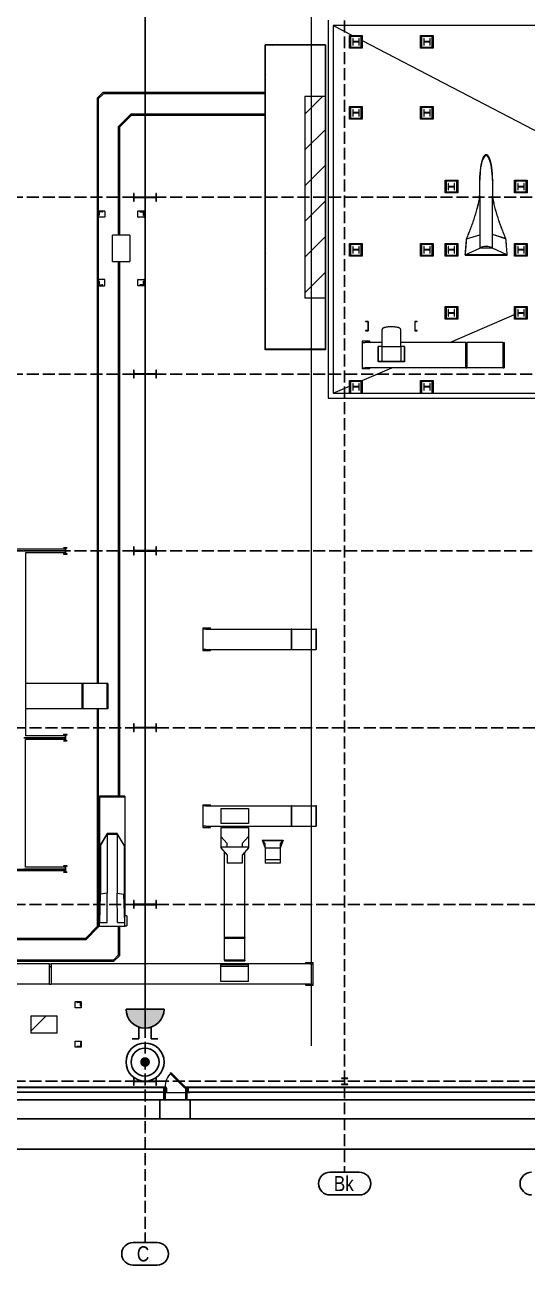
# Model space of a CAD drawing. Header units: millimetres. Extents: x 91119 to 792617, y 23924 to 150567.
# Drawn here: x 692044 to 711927, y 27755 to 76863 of the extents above; entities that cross this region are included whole.
import ezdxf

# ---------------------------------------------------------------- set-up
doc = ezdxf.new("R2010")
doc.units = ezdxf.units.MM
doc.header["$LTSCALE"] = 100
for name, pattern in [('121217 IES and EMR$0$XKITLINE00', [0]), ('121217 IES and EMR$0$XKITLINE03', [6.299213, 4.724409, -1.574803]), ('DASHED', [19.05, 12.7, -6.35])]:
    doc.linetypes.add(name, pattern=pattern)
doc.layers.add('121217 IES and EMR$0$G3 Fab Prts-22 Door-Plan', color=7, linetype='Continuous', lineweight=5)
for name, color, linetype in [('121217 IES and EMR$0$grid', 8, 'Continuous'), ('121217 IES and EMR$0$layout', 8, 'Continuous'), ('121217 IES and EMR$0$Xref', 8, 'Continuous'), ('FA', 1, 'Continuous'), ('Fire Alarm', 1, 'Continuous')]:
    doc.layers.add(name, color=color, linetype=linetype)
doc.styles.add('121217 IES and EMR$0$CENTURY_GOTHIC', font='GOTHIC.TTF')

# ---------------------------------------------------------------- blocks, each defined once
blk = doc.blocks.new('121217 IES and EMR$0$Group-165-1')
at = {"layer": '121217 IES and EMR$0$G3 Fab Prts-22 Door-Plan', "color": 7, "linetype": 'Continuous', "lineweight": 5, "transparency": 33554687, "flags": 128}
blk.add_lwpolyline([(-408, 250), (169, 827), (200, 796), (-377, 219)], close=True, dxfattribs=at)
blk = doc.blocks.new('121217 IES and EMR$0$Group-166-1')
at = {"layer": '121217 IES and EMR$0$G3 Fab Prts-22 Door-Plan', "color": 7, "linetype": 'Continuous', "lineweight": 5, "transparency": 33554687}
for p, q in [((-408, 250), (169, 827)), ((-377, 219), (200, 796)), ((169, 827), (200, 796)), ((-408, 250), (-377, 219))]:
    blk.add_line(p, q, dxfattribs=at)
at = {"layer": '121217 IES and EMR$0$G3 Fab Prts-22 Door-Plan', "color": 7, "transparency": 33554687}
blk.add_blockref('121217 IES and EMR$0$Group-165-1', (0, 0), dxfattribs=at)
blk = doc.blocks.new('121217 IES and EMR$0$Group-161-1')
at = {"layer": '121217 IES and EMR$0$G3 Fab Prts-22 Door-Plan', "color": 7, "linetype": 'Continuous', "lineweight": 5, "transparency": 33554687}
for p, q in [((-450, 250.5), (-450, -250.5)), ((450, 250.5), (450, -250.5))]:
    blk.add_line(p, q, dxfattribs=at)
blk = doc.blocks.new('121217 IES and EMR$0$Group-162-1')
at = {"layer": '121217 IES and EMR$0$G3 Fab Prts-22 Door-Plan', "color": 7, "linetype": 'Continuous', "lineweight": 5, "transparency": 33554687, "flags": 128}
for points in [[(-450, 250.5), (-408, 250.5), (-408, -250.5), (-450, -250.5)], [(408, 250.5), (450, 250.5), (450, -250.5), (408, -250.5)]]:
    blk.add_lwpolyline(points, close=True, dxfattribs=at)

msp = doc.modelspace()

# ---------------------------------------------------------------- hatches: boundary and pattern name
at = {"layer": 'Fire Alarm'}
h = msp.add_hatch(color=256, dxfattribs=at)
edge = h.paths.add_edge_path()
edge.add_line((697555, 37895), (696049, 37895))
edge.add_arc((696802, 37895), 753, 540, 720)

# ---------------------------------------------------------------- linework, layer by layer
at = {"layer": '121217 IES and EMR$0$grid', "linetype": '121217 IES and EMR$0$XKITLINE03'}
for p, q in [((696802, 144949), (696802, 28655)), ((704702, 144437), (704702, 31436)), ((696802, 132176), (696802, 37138)), ((768187, 70036), (614926, 70036)), ((768187, 63036), (616223, 63036)), ((768187, 56036), (614302, 56036)), ((790973, 49036), (614302, 49036)), ((790973, 42036), (614302, 42036)), ((790973, 35036), (614302, 35036))]:
    msp.add_line(p, q, dxfattribs=at)
at = {"layer": '121217 IES and EMR$0$grid', "linetype": '121217 IES and EMR$0$XKITLINE00'}
for p, q in [((704121, 31436), (705282, 31436)), ((704121, 30536), (705282, 30536)), ((696327, 28655), (697277, 28655)), ((696327, 27755), (697277, 27755))]:
    msp.add_line(p, q, dxfattribs=at)
for centre, start, end in [((704121, 30986), 90, 270), ((705282, 30986), 270, 90), ((712096, 30986), 90, 270), ((696327, 28205), 90, 270), ((697277, 28205), 270, 90)]:
    msp.add_arc(centre, 450, start, end, dxfattribs=at)
at = {"layer": '121217 IES and EMR$0$layout', "transparency": 33554687}
for p, q in [((676830, 34800), (697550, 34800)), ((698450, 34800), (743490, 34800)), ((786669, 34299), (616846, 34299)), ((676830, 34299), (697550, 34299)), ((697392, 33549), (697392, 34299)), ((698450, 34299), (743490, 34299)), ((698592, 33549), (698592, 34299)), ((787419, 33549), (616096, 33549)), ((697392, 33549), (616096, 33549)), ((743307, 33549), (698592, 33549)), ((788619, 32349), (614896, 32349))]:
    msp.add_line(p, q, dxfattribs=at)
at = {"layer": '121217 IES and EMR$0$layout', "linetype": 'Continuous', "lineweight": 5, "transparency": 33554687}
for p, q in [((676830, 34615), (697550, 34615)), ((697550, 34800), (697592, 34800)), ((697592, 34800), (697592, 34299)), ((698450, 34800), (698408, 34800)), ((698408, 34800), (698408, 34299)), ((698450, 34615), (743490, 34615)), ((697550, 34299), (697592, 34299)), ((698450, 34299), (698408, 34299))]:
    msp.add_line(p, q, dxfattribs=at)
at = {"layer": '121217 IES and EMR$0$layout'}
for p, q in [((697550, 34550), (697550, 34800)), ((697550, 34800), (697550, 34800)), ((697550, 34800), (697550, 34800)), ((697550, 34550), (697550, 34299)), ((698450, 34550), (698450, 34800)), ((698450, 34800), (698450, 34800)), ((698450, 34800), (698450, 34800)), ((698450, 34550), (698450, 34299)), ((786669, 34299), (616846, 34299)), ((697550, 34299), (697550, 34299)), ((697550, 34299), (697550, 34299)), ((698450, 34299), (698450, 34299)), ((698450, 34299), (698450, 34299))]:
    msp.add_line(p, q, dxfattribs=at)
at = {"layer": '121217 IES and EMR$0$layout', "linetype": 'Continuous', "lineweight": 5, "transparency": 33554687}
msp.add_arc((698408, 34800), 816, 135, 180, dxfattribs=at)
at = {"layer": '121217 IES and EMR$0$Xref', "linetype": 'Continuous', "lineweight": 20}
for p, q in [((704052, 77041), (704052, 62081)), ((704252, 76841), (705019, 76441)), ((704252, 76841), (704252, 62281)), ((730852, 76841), (704252, 76841)), ((704897, 76441), (705397, 76441)), ((704897, 75941), (704897, 76441)), ((704897, 76441), (704937, 76401)), ((704937, 76401), (704937, 75981)), ((705357, 76401), (704937, 76401)), ((705034, 76320), (705022, 76320)), ((705022, 76320), (705022, 76062)), ((705034, 76210), (705034, 76320)), ((705034, 76062), (705034, 76173)), ((705247, 76197), (705047, 76197)), ((705047, 76185), (705247, 76185)), ((705260, 76320), (705260, 76210)), ((705272, 76320), (705260, 76320)), ((705260, 76173), (705260, 76062)), ((705272, 76062), (705272, 76320)), ((705357, 76401), (705397, 76441)), ((705357, 75981), (705357, 76401)), ((705397, 76441), (705397, 75941)), ((705397, 76245), (712494, 72547)), ((707707, 75941), (707707, 76441)), ((707707, 76441), (708207, 76441)), ((707707, 76441), (707747, 76401)), ((708167, 76401), (707747, 76401)), ((707747, 76401), (707747, 75981)), ((707832, 76320), (707832, 76062)), ((707844, 76320), (707832, 76320)), ((707844, 76210), (707844, 76320)), ((707844, 76062), (707844, 76173)), ((708057, 76197), (707857, 76197)), ((707857, 76185), (708057, 76185)), ((708070, 76320), (708070, 76210)), ((708082, 76320), (708070, 76320)), ((708070, 76173), (708070, 76062)), ((708082, 76062), (708082, 76320)), ((708207, 76441), (708167, 76401)), ((708167, 75981), (708167, 76401)), ((708207, 76441), (708207, 75941)), ((703946, 76074), (701556, 76074)), ((701556, 63998), (701556, 76074)), ((703926, 76054), (701576, 76054)), ((701576, 64018), (701576, 76054)), ((703926, 76054), (703926, 64018)), ((703946, 76074), (703946, 63998)), ((704897, 75941), (704937, 75981)), ((705397, 75941), (704897, 75941)), ((704937, 75981), (705357, 75981)), ((705022, 76062), (705034, 76062)), ((705260, 76062), (705272, 76062)), ((705357, 75981), (705397, 75941)), ((707747, 75981), (707707, 75941)), ((708207, 75941), (707707, 75941)), ((707747, 75981), (708167, 75981)), ((707832, 76062), (707844, 76062)), ((708070, 76062), (708082, 76062)), ((708167, 75981), (708207, 75941)), ((695135, 74186), (694902, 73954)), ((701556, 74186), (695135, 74186)), ((694902, 73954), (694902, 50786)), ((695155, 74136), (694952, 73933)), ((694952, 73933), (694952, 50786)), ((701556, 74136), (695155, 74136)), ((703126, 74036), (703126, 66036)), ((703126, 74036), (703926, 74036)), ((703926, 74036), (703926, 66036)), ((695752, 72840), (696248, 73336)), ((695802, 72819), (696269, 73286)), ((696248, 73336), (701556, 73336)), ((696269, 73286), (701556, 73286)), ((704897, 73131), (704897, 73631)), ((704897, 73631), (705397, 73631)), ((704897, 73631), (704937, 73591)), ((704937, 73171), (704897, 73131)), ((705357, 73591), (704937, 73591)), ((704937, 73591), (704937, 73171)), ((704937, 73171), (705357, 73171)), ((705022, 73510), (705022, 73252)), ((705034, 73510), (705022, 73510)), ((705022, 73252), (705034, 73252)), ((705034, 73400), (705034, 73510)), ((705034, 73252), (705034, 73363)), ((705247, 73387), (705047, 73387)), ((705047, 73375), (705247, 73375)), ((705260, 73510), (705260, 73400)), ((705272, 73510), (705260, 73510)), ((705260, 73363), (705260, 73252)), ((705260, 73252), (705272, 73252)), ((705272, 73252), (705272, 73510)), ((705397, 73631), (705357, 73591)), ((705357, 73171), (705357, 73591)), ((705357, 73171), (705397, 73131)), ((705397, 73631), (705397, 73131)), ((707707, 73131), (707707, 73631)), ((707707, 73631), (708207, 73631)), ((707707, 73631), (707747, 73591)), ((707747, 73171), (707707, 73131)), ((708167, 73591), (707747, 73591)), ((707747, 73591), (707747, 73171)), ((707747, 73171), (708167, 73171)), ((707832, 73510), (707832, 73252)), ((707844, 73510), (707832, 73510)), ((707832, 73252), (707844, 73252)), ((707844, 73400), (707844, 73510)), ((707844, 73252), (707844, 73363)), ((708057, 73387), (707857, 73387)), ((707857, 73375), (708057, 73375)), ((708070, 73510), (708070, 73400)), ((708082, 73510), (708070, 73510)), ((708070, 73363), (708070, 73252)), ((708070, 73252), (708082, 73252)), ((708082, 73252), (708082, 73510)), ((708207, 73631), (708167, 73591)), ((708167, 73171), (708167, 73591)), ((708167, 73171), (708207, 73131)), ((708207, 73631), (708207, 73131)), ((695752, 68535), (695752, 72840)), ((695802, 68535), (695802, 72819)), ((705397, 73131), (704897, 73131)), ((708207, 73131), (707707, 73131)), ((708677, 70206), (708677, 70706)), ((708677, 70706), (709177, 70706)), ((708677, 70706), (708717, 70666)), ((708717, 70246), (708677, 70206)), ((709137, 70666), (708717, 70666)), ((708717, 70666), (708717, 70246)), ((708717, 70246), (709137, 70246)), ((708802, 70585), (708802, 70327)), ((708814, 70585), (708802, 70585)), ((708802, 70327), (708814, 70327)), ((708814, 70475), (708814, 70585)), ((708814, 70327), (708814, 70438)), ((709027, 70462), (708827, 70462)), ((708827, 70450), (709027, 70450)), ((709040, 70585), (709040, 70475)), ((709052, 70585), (709040, 70585)), ((709040, 70438), (709040, 70327)), ((709040, 70327), (709052, 70327)), ((709052, 70327), (709052, 70585)), ((709177, 70706), (709137, 70666)), ((709137, 70246), (709137, 70666)), ((709137, 70246), (709177, 70206)), ((709177, 70706), (709177, 70206)), ((710042, 70713), (710042, 70705)), ((710042, 70713), (710052, 70713)), ((710052, 70705), (710042, 70705)), ((710042, 70705), (710042, 70076)), ((710052, 70705), (710052, 70713)), ((710052, 70075), (710052, 70705)), ((710552, 70713), (710552, 70705)), ((710552, 70713), (710562, 70713)), ((710552, 70705), (710552, 70075)), ((710562, 70705), (710552, 70705)), ((710562, 70713), (710562, 70705)), ((710562, 70076), (710562, 70705)), ((711427, 70206), (711427, 70706)), ((711427, 70706), (711927, 70706)), ((711467, 70666), (711427, 70706)), ((711427, 70206), (711467, 70246)), ((711887, 70666), (711467, 70666)), ((711467, 70666), (711467, 70246)), ((711467, 70246), (711887, 70246)), ((711552, 70585), (711552, 70327)), ((711564, 70585), (711552, 70585)), ((711552, 70327), (711564, 70327)), ((711564, 70475), (711564, 70585)), ((711564, 70327), (711564, 70438)), ((711777, 70462), (711577, 70462)), ((711577, 70450), (711777, 70450)), ((711790, 70585), (711790, 70475)), ((711802, 70585), (711790, 70585)), ((711790, 70438), (711790, 70327)), ((711790, 70327), (711802, 70327)), ((711802, 70327), (711802, 70585)), ((711887, 70666), (711927, 70706)), ((711887, 70246), (711887, 70666)), ((711927, 70206), (711887, 70246)), ((711927, 70706), (711927, 70206)), ((709177, 70206), (708677, 70206)), ((710042, 70094), (710019, 70002)), ((710042, 70075), (710042, 70118)), ((710042, 70076), (710052, 70075)), ((710052, 70075), (710042, 70075)), ((710052, 70075), (710052, 68544)), ((710052, 70075), (710052, 70075)), ((710552, 70075), (710562, 70076)), ((710562, 70076), (710552, 70075)), ((710552, 70075), (710552, 70075)), ((710552, 68558), (710552, 70075)), ((710562, 70076), (710562, 70118)), ((710585, 70001), (710562, 70094)), ((711927, 70206), (711427, 70206)), ((694955, 69254), (694955, 69484)), ((694965, 69494), (695195, 69494)), ((695195, 69244), (694965, 69244)), ((694980, 69469), (695130, 69469)), ((694980, 69319), (694980, 69469)), ((694982, 69319), (694980, 69319)), ((694992, 69445), (694992, 69329)), ((695120, 69457), (695004, 69457)), ((695130, 69469), (695130, 69467)), ((695205, 69484), (695205, 69254)), ((696515, 69254), (696515, 69484)), ((696525, 69494), (696755, 69494)), ((696755, 69244), (696525, 69244)), ((696590, 69469), (696590, 69467)), ((696740, 69469), (696590, 69469)), ((696600, 69457), (696716, 69457)), ((696728, 69445), (696728, 69329)), ((696738, 69319), (696740, 69319)), ((696740, 69319), (696740, 69469)), ((696765, 69484), (696765, 69254)), ((696200, 68535), (695520, 68535)), ((695520, 67497), (695520, 68535)), ((696200, 68535), (696200, 67497)), ((709520, 68390), (709520, 68390)), ((709530, 68388), (709520, 68390)), ((709520, 68390), (709530, 68389)), ((709530, 68389), (710052, 68544)), ((709530, 68388), (710052, 68544)), ((710051, 68544), (710052, 68544)), ((710052, 68544), (710052, 68544)), ((710052, 68544), (710052, 68019)), ((710552, 68558), (710552, 68558)), ((710552, 68558), (710552, 68558)), ((711072, 68395), (710552, 68558)), ((710552, 68019), (710552, 68558)), ((711072, 68396), (710552, 68558)), ((711082, 68397), (711072, 68395)), ((711072, 68396), (711082, 68397)), ((711082, 68397), (711082, 68397)), ((704897, 68206), (705397, 68206)), ((704897, 67706), (704897, 68206)), ((704897, 68206), (704937, 68166)), ((704937, 68166), (704937, 67746)), ((705357, 68166), (704937, 68166)), ((705022, 68085), (705022, 67827)), ((705034, 68085), (705022, 68085)), ((705022, 67827), (705034, 67827)), ((705034, 67975), (705034, 68085)), ((705034, 67827), (705034, 67938)), ((705247, 67962), (705047, 67962)), ((705047, 67950), (705247, 67950)), ((705260, 68085), (705260, 67975)), ((705272, 68085), (705260, 68085)), ((705260, 67938), (705260, 67827)), ((705260, 67827), (705272, 67827)), ((705272, 67827), (705272, 68085)), ((705357, 68166), (705397, 68206)), ((705357, 67746), (705357, 68166)), ((705397, 68206), (705397, 67706)), ((707707, 68206), (708207, 68206)), ((707707, 67706), (707707, 68206)), ((707707, 68206), (707747, 68166)), ((707747, 68166), (707747, 67746)), ((708167, 68166), (707747, 68166)), ((707832, 68085), (707832, 67827)), ((707844, 68085), (707832, 68085)), ((707832, 67827), (707844, 67827)), ((707844, 67975), (707844, 68085)), ((707844, 67827), (707844, 67938)), ((708057, 67962), (707857, 67962)), ((707857, 67950), (708057, 67950)), ((708070, 68085), (708070, 67975)), ((708082, 68085), (708070, 68085)), ((708070, 67938), (708070, 67827)), ((708070, 67827), (708082, 67827)), ((708082, 67827), (708082, 68085)), ((708167, 68166), (708207, 68206)), ((708167, 67746), (708167, 68166)), ((708207, 68206), (708207, 67706)), ((708677, 68206), (709177, 68206)), ((708677, 67706), (708677, 68206)), ((708677, 68206), (708717, 68166)), ((708717, 68166), (708717, 67746)), ((709137, 68166), (708717, 68166)), ((708802, 68085), (708802, 67827)), ((708814, 68085), (708802, 68085)), ((708802, 67827), (708814, 67827)), ((708814, 67975), (708814, 68085)), ((708814, 67827), (708814, 67938)), ((709027, 67962), (708827, 67962)), ((708827, 67950), (709027, 67950)), ((709040, 68085), (709040, 67975)), ((709052, 68085), (709040, 68085)), ((709040, 67938), (709040, 67827)), ((709040, 67827), (709052, 67827)), ((709052, 67827), (709052, 68085)), ((709137, 68166), (709177, 68206)), ((709137, 67746), (709137, 68166)), ((709177, 68206), (709177, 67706)), ((709478, 67759), (710052, 68019)), ((710552, 68019), (710051, 68019)), ((710552, 68019), (710052, 68019)), ((711126, 67759), (710552, 68019)), ((711427, 67706), (711427, 68206)), ((711427, 68206), (711927, 68206)), ((711467, 68166), (711427, 68206)), ((711887, 68166), (711467, 68166)), ((711467, 68166), (711467, 67746)), ((711552, 68085), (711552, 67827)), ((711564, 68085), (711552, 68085)), ((711552, 67827), (711564, 67827)), ((711564, 67975), (711564, 68085)), ((711564, 67827), (711564, 67938)), ((711777, 67962), (711577, 67962)), ((711577, 67950), (711777, 67950)), ((711790, 68085), (711790, 67975)), ((711802, 68085), (711790, 68085)), ((711790, 67938), (711790, 67827)), ((711790, 67827), (711802, 67827)), ((711802, 67827), (711802, 68085)), ((711887, 68166), (711927, 68206)), ((711887, 67746), (711887, 68166)), ((711927, 68206), (711927, 67706)), ((695520, 67497), (696200, 67497)), ((695752, 46326), (695752, 67497)), ((695802, 46326), (695802, 67497)), ((704897, 67706), (704937, 67746)), ((705397, 67706), (704897, 67706)), ((704937, 67746), (705357, 67746)), ((705357, 67746), (705397, 67706)), ((707707, 67706), (707747, 67746)), ((708207, 67706), (707707, 67706)), ((707747, 67746), (708167, 67746)), ((708167, 67746), (708207, 67706)), ((708677, 67706), (708717, 67746)), ((709177, 67706), (708677, 67706)), ((708717, 67746), (709137, 67746)), ((709137, 67746), (709177, 67706)), ((709467, 67749), (711136, 67749)), ((709468, 67759), (709468, 67759)), ((709468, 67759), (709478, 67759)), ((711136, 67759), (709468, 67759)), ((711126, 67759), (711136, 67759)), ((711135, 67759), (711136, 67759)), ((711427, 67706), (711467, 67746)), ((711927, 67706), (711427, 67706)), ((711467, 67746), (711887, 67746)), ((711927, 67706), (711887, 67746)), ((694955, 66774), (694955, 66544)), ((695195, 66784), (694965, 66784)), ((694965, 66534), (695195, 66534)), ((694980, 66709), (694982, 66709)), ((694980, 66559), (694980, 66709)), ((695130, 66559), (694980, 66559)), ((694992, 66699), (694992, 66583)), ((695004, 66571), (695120, 66571)), ((695130, 66561), (695130, 66559)), ((695205, 66544), (695205, 66774)), ((696515, 66544), (696515, 66774)), ((696525, 66784), (696755, 66784)), ((696755, 66534), (696525, 66534)), ((696590, 66561), (696590, 66559)), ((696590, 66559), (696740, 66559)), ((696716, 66571), (696600, 66571)), ((696728, 66699), (696728, 66583)), ((696740, 66709), (696738, 66709)), ((696740, 66559), (696740, 66709)), ((696765, 66774), (696765, 66544)), ((703926, 66036), (703126, 66036)), ((708677, 65706), (709177, 65706)), ((708677, 65206), (708677, 65706)), ((708677, 65706), (708717, 65666)), ((708717, 65666), (708717, 65246)), ((709137, 65666), (708717, 65666)), ((708802, 65585), (708802, 65327)), ((708814, 65585), (708802, 65585)), ((708802, 65327), (708814, 65327)), ((708814, 65475), (708814, 65585)), ((708814, 65327), (708814, 65438)), ((709027, 65462), (708827, 65462)), ((708827, 65450), (709027, 65450)), ((708868, 64286), (711427, 65397)), ((709040, 65585), (709040, 65475)), ((709052, 65585), (709040, 65585)), ((709040, 65438), (709040, 65327)), ((709040, 65327), (709052, 65327)), ((709052, 65327), (709052, 65585)), ((709137, 65666), (709177, 65706)), ((709137, 65246), (709137, 65666)), ((709177, 65706), (709177, 65206)), ((711427, 65706), (711927, 65706)), ((711427, 65206), (711427, 65706)), ((711427, 65706), (711467, 65666)), ((711467, 65666), (711467, 65246)), ((711887, 65666), (711467, 65666)), ((711552, 65585), (711552, 65327)), ((711564, 65585), (711552, 65585)), ((711552, 65327), (711564, 65327)), ((711564, 65475), (711564, 65585)), ((711564, 65327), (711564, 65438)), ((711777, 65462), (711577, 65462)), ((711577, 65450), (711777, 65450)), ((711790, 65585), (711790, 65475)), ((711802, 65585), (711790, 65585)), ((711790, 65438), (711790, 65327)), ((711790, 65327), (711802, 65327)), ((711802, 65327), (711802, 65585)), ((711887, 65666), (711927, 65706)), ((711887, 65246), (711887, 65666)), ((711927, 65706), (711927, 65206)), ((705627, 65122), (705525, 65122)), ((705525, 65118), (705525, 65122)), ((705533, 65110), (705602, 65103)), ((705616, 65087), (705616, 64776)), ((705627, 65122), (705627, 64741)), ((707477, 65122), (707477, 64741)), ((707578, 65122), (707477, 65122)), ((707487, 64776), (707487, 65087)), ((707502, 65103), (707570, 65110)), ((707578, 65118), (707578, 65122)), ((708677, 65206), (708717, 65246)), ((709177, 65206), (708677, 65206)), ((708717, 65246), (709137, 65246)), ((709137, 65246), (709177, 65206)), ((711427, 65206), (711467, 65246)), ((711927, 65206), (711427, 65206)), ((711467, 65246), (711887, 65246)), ((711887, 65246), (711927, 65206)), ((705402, 64336), (705402, 64286)), ((705702, 64336), (705402, 64336)), ((705525, 64741), (705525, 64745)), ((705525, 64741), (705627, 64741)), ((705602, 64761), (705533, 64754)), ((705702, 64286), (705702, 64336)), ((706180, 64792), (706180, 64132)), ((706924, 64132), (706923, 64792)), ((707477, 64741), (707578, 64741)), ((707570, 64754), (707502, 64761)), ((707578, 64741), (707578, 64745)), ((703946, 63998), (701556, 63998)), ((703926, 64018), (701576, 64018)), ((705394, 64286), (705519, 64286)), ((705394, 64286), (705394, 63286)), ((706180, 64286), (705519, 64286)), ((706035, 63526), (706035, 64131)), ((706044, 64131), (706035, 64131)), ((706171, 64131), (706044, 64131)), ((706044, 63534), (706044, 64131)), ((706171, 64131), (706171, 63534)), ((706180, 64132), (706924, 64132)), ((709496, 64286), (706924, 64286)), ((706932, 64131), (706932, 63534)), ((707059, 64131), (706932, 64131)), ((707069, 64131), (707059, 64131)), ((707059, 64131), (707059, 63534)), ((707069, 64131), (707069, 63526)), ((709496, 64286), (709534, 64286)), ((709496, 63286), (709496, 64286)), ((710978, 64286), (709534, 64286)), ((709534, 64286), (709534, 63286)), ((710978, 64286), (711017, 64286)), ((710978, 63286), (710978, 64286)), ((711017, 64286), (711017, 63286)), ((707069, 63526), (706035, 63526)), ((707059, 63534), (706044, 63534)), ((705394, 63286), (705519, 63286)), ((705397, 62779), (706566, 63286)), ((705402, 63286), (705402, 63236)), ((705702, 63236), (705402, 63236)), ((709496, 63286), (705519, 63286)), ((705702, 63236), (705702, 63286)), ((709496, 63286), (709534, 63286)), ((710978, 63286), (709534, 63286)), ((710978, 63286), (711017, 63286)), ((704252, 62281), (704897, 62562)), ((704897, 62781), (705397, 62781)), ((704897, 62281), (704897, 62781)), ((704897, 62781), (704937, 62741)), ((704937, 62741), (704937, 62281)), ((705357, 62741), (704937, 62741)), ((705022, 62660), (705022, 62402)), ((705034, 62660), (705022, 62660)), ((705022, 62402), (705034, 62402)), ((705034, 62550), (705034, 62660)), ((705034, 62402), (705034, 62513)), ((705247, 62537), (705047, 62537)), ((705047, 62525), (705247, 62525)), ((705260, 62660), (705260, 62550)), ((705272, 62660), (705260, 62660)), ((705260, 62513), (705260, 62402)), ((705260, 62402), (705272, 62402)), ((705272, 62402), (705272, 62660)), ((705397, 62781), (705357, 62741)), ((705357, 62281), (705357, 62741)), ((705397, 62781), (705397, 62281)), ((707707, 62781), (708207, 62781)), ((707707, 62281), (707707, 62781)), ((707707, 62781), (707747, 62741)), ((707747, 62741), (707747, 62281)), ((708167, 62741), (707747, 62741)), ((707832, 62660), (707832, 62402)), ((707844, 62660), (707832, 62660)), ((707832, 62402), (707844, 62402)), ((707844, 62550), (707844, 62660)), ((707844, 62402), (707844, 62513)), ((708057, 62537), (707857, 62537)), ((707857, 62525), (708057, 62525)), ((708070, 62660), (708070, 62550)), ((708082, 62660), (708070, 62660)), ((708070, 62513), (708070, 62402)), ((708070, 62402), (708082, 62402)), ((708082, 62402), (708082, 62660)), ((708207, 62781), (708167, 62741)), ((708167, 62281), (708167, 62741)), ((708207, 62781), (708207, 62281)), ((704052, 62081), (731052, 62081)), ((704252, 62281), (730852, 62281)), ((704937, 62281), (705357, 62281)), ((707747, 62281), (708167, 62281)), ((693649, 56109), (687355, 56109)), ((687355, 56039), (693649, 56039)), ((693649, 56033), (692005, 56033)), ((693579, 56162), (693579, 56153)), ((693725, 56162), (693579, 56162)), ((693579, 56153), (693641, 56153)), ((693649, 56146), (693649, 56039)), ((693649, 56033), (693649, 55927)), ((693655, 55927), (693655, 56146)), ((693662, 56153), (693725, 56153)), ((693725, 56153), (693725, 56162)), ((693649, 55963), (692075, 55963)), ((692075, 55963), (692075, 48709)), ((693579, 55919), (693579, 55911)), ((693641, 55919), (693579, 55919)), ((693579, 55911), (693725, 55911)), ((693725, 55919), (693662, 55919)), ((693725, 55911), (693725, 55919)), ((699212, 52936), (699087, 52936)), ((699087, 52936), (699087, 52136)), ((699095, 52986), (699095, 52936)), ((699095, 52986), (699395, 52986)), ((699212, 52936), (700876, 52936)), ((699395, 52936), (699395, 52986)), ((700876, 52936), (702581, 52936)), ((702581, 52936), (703559, 52936)), ((702581, 52936), (702581, 52136)), ((702608, 52936), (702581, 52936)), ((702608, 52136), (702608, 52936)), ((703559, 52936), (703559, 52136)), ((703582, 52936), (703559, 52936)), ((703582, 52136), (703582, 52936)), ((699212, 52136), (699087, 52136)), ((699095, 52136), (699095, 52086)), ((699095, 52086), (699395, 52086)), ((699212, 52136), (700876, 52136)), ((699395, 52086), (699395, 52136)), ((700876, 52136), (702581, 52136)), ((702581, 52136), (703559, 52136)), ((702608, 52136), (702581, 52136)), ((703582, 52136), (703559, 52136)), ((694308, 50786), (692075, 50786)), ((694336, 50786), (694308, 50786)), ((695300, 50786), (694308, 50786)), ((694308, 49786), (694308, 50786)), ((694336, 50786), (694336, 49786)), ((695324, 50786), (695300, 50786)), ((695300, 49786), (695300, 50786)), ((695324, 50786), (695324, 49786)), ((694308, 49786), (692075, 49786)), ((694336, 49786), (694308, 49786)), ((695300, 49786), (694336, 49786)), ((694902, 49786), (694902, 41158)), ((694952, 49786), (694952, 41586)), ((695324, 49786), (695300, 49786)), ((693649, 48639), (692005, 48639)), ((692005, 48633), (693649, 48633)), ((693649, 48709), (692075, 48709)), ((693579, 48762), (693579, 48753)), ((693725, 48762), (693579, 48762)), ((693579, 48753), (693641, 48753)), ((693649, 48746), (693649, 48639)), ((693649, 48633), (693649, 48527)), ((693655, 48527), (693655, 48746)), ((693662, 48753), (693725, 48753)), ((693725, 48753), (693725, 48762)), ((693649, 48563), (692075, 48563)), ((692075, 43509), (692075, 48563)), ((693579, 48519), (693579, 48511)), ((693641, 48519), (693579, 48519)), ((693579, 48511), (693725, 48511)), ((693725, 48519), (693662, 48519)), ((693725, 48511), (693725, 48519)), ((695002, 46326), (695002, 46297)), ((696002, 46326), (695002, 46326)), ((695002, 46297), (695002, 41586)), ((695002, 46297), (696002, 46297)), ((696002, 46326), (696002, 46297)), ((696002, 46297), (696002, 41586)), ((699212, 45936), (699087, 45936)), ((699087, 45936), (699087, 45136)), ((699095, 45986), (699095, 45936)), ((699095, 45986), (699395, 45986)), ((699212, 45936), (700876, 45936)), ((699395, 45936), (699395, 45986)), ((699802, 45836), (699802, 45236)), ((699802, 45836), (700902, 45836)), ((699808, 45830), (700896, 45830)), ((699808, 45830), (699808, 45242)), ((700876, 45936), (702581, 45936)), ((700896, 45830), (700896, 45242)), ((700902, 45836), (700902, 45236)), ((702581, 45936), (703559, 45936)), ((702581, 45936), (702581, 45136)), ((702608, 45936), (702581, 45936)), ((702608, 45136), (702608, 45936)), ((703559, 45936), (703559, 45136)), ((703582, 45936), (703559, 45936)), ((703582, 45136), (703582, 45936)), ((700902, 45236), (699802, 45236)), ((700896, 45242), (699808, 45242)), ((695302, 44846), (695030, 44385)), ((695033, 44359), (695304, 44817)), ((695701, 44846), (695302, 44846)), ((695304, 44817), (695304, 42483)), ((695304, 44817), (695700, 44817)), ((695700, 44817), (695700, 42483)), ((695700, 44817), (695970, 44359)), ((695974, 44385), (695701, 44846)), ((699212, 45136), (699087, 45136)), ((699095, 45136), (699095, 45086)), ((699095, 45086), (699395, 45086)), ((699212, 45136), (700876, 45136)), ((699395, 45086), (699395, 45136)), ((699802, 45086), (699802, 44303)), ((699802, 45086), (700902, 45086)), ((699808, 45078), (700896, 45078)), ((699808, 45078), (699808, 44311)), ((700058, 44450), (699808, 44728)), ((700896, 44728), (700646, 44450)), ((700876, 45136), (702581, 45136)), ((700896, 45078), (700896, 44311)), ((700902, 45086), (700902, 44303)), ((702581, 45136), (703559, 45136)), ((702608, 45136), (702581, 45136)), ((703582, 45136), (703559, 45136)), ((695030, 44385), (695030, 42450)), ((695030, 44385), (695033, 44359)), ((695033, 44359), (695033, 42448)), ((695970, 44359), (695974, 44385)), ((695970, 44359), (695970, 42448)), ((695974, 44385), (695974, 42450)), ((699802, 44303), (699802, 44272)), ((700902, 44303), (699802, 44303)), ((699802, 44272), (700052, 43994)), ((700896, 44311), (699808, 44311)), ((700058, 44311), (700058, 44450)), ((700646, 44450), (700646, 44311)), ((700902, 44272), (700652, 43994)), ((700902, 44303), (700902, 44272)), ((701435, 44583), (701552, 44269)), ((701435, 44583), (702268, 44583)), ((701558, 44450), (701445, 44575)), ((701445, 44575), (702258, 44575)), ((701445, 44575), (701558, 44272)), ((701552, 44269), (701552, 43800)), ((701558, 44272), (701558, 44450)), ((701558, 44272), (701558, 43807)), ((702146, 44266), (701558, 44266)), ((702258, 44575), (702146, 44450)), ((702258, 44575), (702146, 44272)), ((702146, 44450), (702146, 44272)), ((702146, 44272), (702146, 43807)), ((702268, 44583), (702152, 44269)), ((702152, 44269), (702152, 43800)), ((699952, 40730), (699952, 44105)), ((700052, 43994), (700052, 43672)), ((700652, 43994), (700652, 43672)), ((700752, 40730), (700752, 44105)), ((701552, 43800), (701552, 43672)), ((702152, 43800), (701552, 43800)), ((702146, 43807), (701558, 43807)), ((702152, 43800), (702152, 43672)), ((687355, 43433), (693649, 43433)), ((693649, 43363), (687355, 43363)), ((693649, 43439), (692005, 43439)), ((693649, 43509), (692075, 43509)), ((693579, 43562), (693579, 43553)), ((693725, 43562), (693579, 43562)), ((693579, 43553), (693641, 43553)), ((693579, 43319), (693579, 43311)), ((693641, 43319), (693579, 43319)), ((693579, 43311), (693725, 43311)), ((693649, 43546), (693649, 43439)), ((693649, 43433), (693649, 43327)), ((693655, 43327), (693655, 43546)), ((693662, 43553), (693725, 43553)), ((693725, 43319), (693662, 43319)), ((693725, 43553), (693725, 43562)), ((693725, 43311), (693725, 43319)), ((700652, 43672), (700052, 43672)), ((702152, 43672), (701552, 43672)), ((695002, 41329), (695030, 42450)), ((695010, 41329), (695033, 42448)), ((695033, 42448), (695030, 42450)), ((695304, 42483), (695033, 42448)), ((695309, 41329), (695304, 42483)), ((695700, 42483), (695966, 42448)), ((695707, 41329), (695700, 42483)), ((695970, 42448), (695966, 42448)), ((696002, 41329), (695966, 42448)), ((695970, 42448), (695972, 42449)), ((696002, 41330), (695970, 42448)), ((695974, 42450), (695972, 42449)), ((696002, 41331), (695972, 42449)), ((695981, 42115), (695974, 42450)), ((695981, 42114), (695981, 42115)), ((695008, 41586), (694927, 41586)), ((694927, 41586), (694927, 41186)), ((695002, 41331), (695002, 41340)), ((695002, 41331), (695002, 41329)), ((695002, 41329), (695010, 41329)), ((695002, 41178), (695002, 41329)), ((695010, 41329), (695309, 41329)), ((695707, 41329), (696002, 41329)), ((696077, 41586), (695995, 41586)), ((696002, 41331), (696002, 41330)), ((696002, 41329), (696002, 41330)), ((696002, 41178), (696002, 41329)), ((696077, 41586), (696077, 41186)), ((694902, 41158), (694439, 40686)), ((694952, 41138), (694460, 40636)), ((694927, 41186), (695002, 41186)), ((694952, 41186), (694952, 41138)), ((695002, 41178), (696002, 41178)), ((695752, 40040), (695752, 41178)), ((695802, 40019), (695802, 41178)), ((696002, 41186), (696077, 41186)), ((694439, 40686), (687033, 40686)), ((694460, 40636), (687033, 40636)), ((700752, 40730), (699952, 40730)), ((699952, 40730), (699952, 40706)), ((699952, 39828), (699952, 40706)), ((699952, 40706), (700752, 40706)), ((700752, 40730), (700752, 40706)), ((700752, 39828), (700752, 40706)), ((695548, 39836), (670743, 39836)), ((670764, 39786), (695569, 39786)), ((695548, 39836), (695752, 40040)), ((695569, 39786), (695802, 40019)), ((700752, 39828), (699952, 39828)), ((699952, 39828), (699952, 39805)), ((699952, 39805), (700752, 39805)), ((700752, 39828), (700752, 39805)), ((693027, 39686), (690720, 39686)), ((693027, 38886), (693027, 39686)), ((693027, 39686), (693088, 39686)), ((693088, 39686), (693088, 38886)), ((703322, 39686), (693088, 39686)), ((699802, 39666), (700902, 39666)), ((699802, 38986), (699802, 39666)), ((699808, 39659), (700896, 39659)), ((699808, 38992), (699808, 39659)), ((700896, 39580), (699808, 39580)), ((700896, 38992), (700896, 39659)), ((700902, 38986), (700902, 39666)), ((703152, 39736), (703152, 39686)), ((703152, 39736), (703452, 39736)), ((703322, 39686), (703460, 39686)), ((703452, 39686), (703452, 39736)), ((703460, 38886), (703460, 39686)), ((693027, 38886), (690720, 38886)), ((693027, 38886), (693088, 38886)), ((703322, 38886), (693088, 38886)), ((700902, 38986), (699802, 38986)), ((700896, 38992), (699808, 38992)), ((703152, 38886), (703152, 38836)), ((703152, 38836), (703452, 38836)), ((703322, 38886), (703460, 38886)), ((703452, 38836), (703452, 38886)), ((694030, 37951), (694030, 38181)), ((694040, 38191), (694270, 38191)), ((694270, 37941), (694040, 37941)), ((694105, 38166), (694255, 38166)), ((694105, 38164), (694105, 38166)), ((694231, 38154), (694115, 38154)), ((694243, 38026), (694243, 38142)), ((694255, 38016), (694253, 38016)), ((694255, 38166), (694255, 38016)), ((694280, 38181), (694280, 37951)), ((692283, 37626), (693321, 37626)), ((692283, 37626), (692283, 36946)), ((693321, 36946), (693321, 37626)), ((693321, 36946), (692283, 36946)), ((694030, 36391), (694030, 36621)), ((694040, 36631), (694270, 36631)), ((694270, 36381), (694040, 36381)), ((694105, 36408), (694105, 36406)), ((694105, 36406), (694255, 36406)), ((694231, 36418), (694115, 36418)), ((694243, 36546), (694243, 36430)), ((694255, 36556), (694253, 36556)), ((694255, 36406), (694255, 36556)), ((694280, 36621), (694280, 36391)), ((697562, 34596), (677022, 34596)), ((678600, 34796), (697562, 34796)), ((697652, 34596), (698502, 34596)), ((698592, 34796), (743462, 34796)), ((743462, 34596), (698592, 34596))]:
    msp.add_line(p, q, dxfattribs=at)
at = {"layer": '121217 IES and EMR$0$Xref', "linetype": 'Continuous', "lineweight": 0}
for p, q in [((701811, 76074), (701831, 76054)), ((703225, 76074), (703245, 76054)), ((703926, 75373), (703946, 75353)), ((701556, 74915), (701576, 74895)), ((703842, 74036), (703126, 73321)), ((703926, 73959), (703946, 73939)), ((701556, 73501), (701576, 73481)), ((703926, 72707), (703126, 71907)), ((703926, 72545), (703946, 72525)), ((701556, 72087), (701576, 72067)), ((703926, 71293), (703126, 70493)), ((703926, 71131), (703946, 71111)), ((708814, 70523), (708802, 70511)), ((711582, 70462), (711552, 70433)), ((697022, 70045), (697005, 70028)), ((703926, 69878), (703126, 69078)), ((703926, 69717), (703946, 69697)), ((709891, 69409), (709898, 69401)), ((703926, 68464), (703126, 67664)), ((703926, 68302), (703946, 68282)), ((701556, 67844), (701576, 67824)), ((709052, 67932), (709040, 67920)), ((711089, 68211), (711100, 68200)), ((711802, 67854), (711790, 67842)), ((703926, 67050), (703126, 66250)), ((703926, 66888), (703946, 66868)), ((701556, 66430), (701576, 66410)), ((703926, 65474), (703946, 65454)), ((701556, 65015), (701576, 64995)), ((702553, 64018), (702573, 63998)), ((703926, 64060), (703946, 64040)), ((709496, 64147), (709534, 64108)), ((710978, 64079), (711017, 64040)), ((705034, 62501), (705022, 62489)), ((705071, 62537), (705059, 62525)), ((707844, 62482), (707832, 62470)), ((707899, 62537), (707887, 62525)), ((692916, 56039), (692910, 56033)), ((697164, 56045), (697147, 56028)), ((697261, 56142), (697233, 56114)), ((703582, 52564), (703559, 52540)), ((695300, 50059), (695324, 50035)), ((692587, 48639), (692581, 48633)), ((695930, 46326), (695901, 46297)), ((702608, 45933), (702581, 45905)), ((699802, 45557), (699808, 45551)), ((700116, 45242), (700122, 45236)), ((703582, 45493), (703559, 45469)), ((695762, 44743), (695750, 44731)), ((700272, 45086), (700280, 45078)), ((700896, 44463), (700902, 44457)), ((701897, 43807), (701889, 43800)), ((702152, 44062), (702146, 44056)), ((693044, 43439), (693038, 43433)), ((697261, 42000), (697233, 41972)), ((693027, 39604), (693088, 39542)), ((700036, 39666), (700043, 39659)), ((700709, 38992), (700715, 38986)), ((692888, 37626), (692283, 37021)), ((698509, 34762), (698502, 34755)), ((698543, 34796), (698529, 34782))]:
    msp.add_line(p, q, dxfattribs=at)
at = {"layer": '121217 IES and EMR$0$Xref', "linetype": 'Continuous', "lineweight": 15}
for p, q in [((696343, 70189), (696343, 69884)), ((696370, 70189), (696343, 70189)), ((696343, 69884), (696370, 69884)), ((696370, 70064), (696370, 70189)), ((696370, 69884), (696370, 70009)), ((697214, 70045), (696390, 70045)), ((696390, 70028), (697214, 70028)), ((697233, 70189), (697233, 70064)), ((697261, 70189), (697233, 70189)), ((697233, 70009), (697233, 69884)), ((697233, 69884), (697261, 69884)), ((697261, 69884), (697261, 70189)), ((696343, 63189), (696343, 62884)), ((696370, 63189), (696343, 63189)), ((696343, 62884), (696370, 62884)), ((696370, 63064), (696370, 63189)), ((696370, 62884), (696370, 63009)), ((697214, 63045), (696390, 63045)), ((696390, 63028), (697214, 63028)), ((697233, 63189), (697233, 63064)), ((697261, 63189), (697233, 63189)), ((697233, 63009), (697233, 62884)), ((697233, 62884), (697261, 62884)), ((697261, 62884), (697261, 63189)), ((696343, 56189), (696343, 55884)), ((696370, 56189), (696343, 56189)), ((696370, 56064), (696370, 56189)), ((696370, 55884), (696370, 56009)), ((697214, 56045), (696390, 56045)), ((696390, 56028), (697214, 56028)), ((697233, 56189), (697233, 56064)), ((697261, 56189), (697233, 56189)), ((697233, 56009), (697233, 55884)), ((697261, 55884), (697261, 56189)), ((696343, 55884), (696370, 55884)), ((697233, 55884), (697261, 55884)), ((696343, 49189), (696343, 48884)), ((696370, 49189), (696343, 49189)), ((696370, 49064), (696370, 49189)), ((697233, 49189), (697233, 49064)), ((697261, 49189), (697233, 49189)), ((697261, 48884), (697261, 49189)), ((696343, 48884), (696370, 48884)), ((696370, 48884), (696370, 49009)), ((697214, 49045), (696390, 49045)), ((696390, 49028), (697214, 49028)), ((697233, 49009), (697233, 48884)), ((697233, 48884), (697261, 48884)), ((696343, 42189), (696343, 41884)), ((696370, 42189), (696343, 42189)), ((696343, 41884), (696370, 41884)), ((696370, 42064), (696370, 42189)), ((696370, 41884), (696370, 42009)), ((697214, 42045), (696390, 42045)), ((696390, 42028), (697214, 42028)), ((697233, 42189), (697233, 42064)), ((697261, 42189), (697233, 42189)), ((697233, 42009), (697233, 41884)), ((697233, 41884), (697261, 41884)), ((697261, 41884), (697261, 42189)), ((696343, 35189), (696343, 34884)), ((696370, 35189), (696343, 35189)), ((696343, 34884), (696370, 34884)), ((696370, 35064), (696370, 35189)), ((696370, 34884), (696370, 35009)), ((697214, 35045), (696390, 35045)), ((696390, 35028), (697214, 35028)), ((697233, 35189), (697233, 35064)), ((697261, 35189), (697233, 35189)), ((697233, 35009), (697233, 34884)), ((697233, 34884), (697261, 34884)), ((697261, 34884), (697261, 35189)), ((704573, 35161), (704573, 35149)), ((704831, 35161), (704573, 35161)), ((704573, 35149), (704683, 35149)), ((704573, 34924), (704573, 34912)), ((704683, 34924), (704573, 34924)), ((704573, 34912), (704831, 34912)), ((704696, 35137), (704696, 34936)), ((704708, 34936), (704708, 35137)), ((704720, 35149), (704831, 35149)), ((704831, 34924), (704720, 34924)), ((704831, 35149), (704831, 35161)), ((704831, 34912), (704831, 34924)), ((697652, 34796), (697562, 34796)), ((697562, 34796), (697562, 34782)), ((697562, 34782), (697633, 34782)), ((697562, 34610), (697562, 34596)), ((697633, 34610), (697562, 34610)), ((697562, 34596), (697652, 34596)), ((697645, 34770), (697645, 34622)), ((697652, 34596), (697652, 34796)), ((698502, 34796), (698592, 34796)), ((698502, 34596), (698502, 34796)), ((698502, 34596), (698592, 34596)), ((698509, 34770), (698509, 34622)), ((698592, 34782), (698521, 34782)), ((698521, 34610), (698592, 34610)), ((698592, 34796), (698592, 34782)), ((698592, 34610), (698592, 34596))]:
    msp.add_line(p, q, dxfattribs=at)
at = {"layer": '121217 IES and EMR$0$Xref', "linetype": 'Continuous', "lineweight": 20}
for centre, radius, start, end in [((705047, 76210), 12.7, 180, 270), ((705047, 76173), 12.7, 90, 180), ((705247, 76210), 12.7, 270, 0), ((705247, 76173), 12.7, 0, 90), ((707857, 76210), 12.7, 180, 270), ((707857, 76173), 12.7, 90, 180), ((708057, 76210), 12.7, 270, 0), ((708057, 76173), 12.7, 0, 90), ((705047, 73400), 12.7, 180, 270), ((705047, 73363), 12.7, 90, 180), ((705247, 73400), 12.7, 270, 0), ((705247, 73363), 12.7, 0, 90), ((707857, 73400), 12.7, 180, 270), ((707857, 73363), 12.7, 90, 180), ((708057, 73400), 12.7, 270, 0), ((708057, 73363), 12.7, 0, 90), ((708827, 70475), 12.7, 180, 270), ((708827, 70438), 12.7, 90, 180), ((709027, 70475), 12.7, 270, 0), ((709027, 70438), 12.7, 0, 90), ((711577, 70475), 12.7, 180, 270), ((711577, 70438), 12.7, 90, 180), ((711777, 70475), 12.7, 270, 0), ((711777, 70438), 12.7, 0, 90), ((694965, 69484), 10, 90, 180), ((694965, 69254), 10, 180, 270), ((694982, 69329), 10, 270, 0), ((695004, 69445), 12, 90, 180), ((695120, 69467), 10, 270, 0), ((695195, 69484), 10, 0, 90), ((695195, 69254), 10, 270, 0), ((696525, 69484), 10, 90, 180), ((696525, 69254), 10, 180, 270), ((696600, 69467), 10, 180, 270), ((696716, 69445), 12, 0, 90), ((696738, 69329), 10, 180, 270), ((696755, 69484), 10, 0, 90), ((696755, 69254), 10, 270, 0), ((705047, 67975), 12.7, 180, 270), ((705047, 67938), 12.7, 90, 180), ((705247, 67975), 12.7, 270, 0), ((705247, 67938), 12.7, 0, 90), ((707857, 67975), 12.7, 180, 270), ((707857, 67938), 12.7, 90, 180), ((708057, 67975), 12.7, 270, 0), ((708057, 67938), 12.7, 0, 90), ((708827, 67975), 12.7, 180, 270), ((708827, 67938), 12.7, 90, 180), ((709027, 67975), 12.7, 270, 0), ((709027, 67938), 12.7, 0, 90), ((711577, 67975), 12.7, 180, 270), ((711577, 67938), 12.7, 90, 180), ((711777, 67975), 12.7, 270, 0), ((711777, 67938), 12.7, 0, 90), ((694965, 66774), 10, 90, 180), ((694965, 66544), 10, 180, 270), ((694982, 66699), 10, 0, 90), ((695004, 66583), 12, 180, 270), ((695120, 66561), 10, 0, 90), ((695195, 66774), 10, 0, 90), ((695195, 66544), 10, 270, 0), ((696525, 66774), 10, 90, 180), ((696525, 66544), 10, 180, 270), ((696600, 66561), 10, 90, 180), ((696716, 66583), 12, 270, 0), ((696738, 66699), 10, 90, 180), ((696755, 66774), 10, 0, 90), ((696755, 66544), 10, 270, 0), ((708827, 65475), 12.7, 180, 270), ((708827, 65438), 12.7, 90, 180), ((709027, 65475), 12.7, 270, 0), ((709027, 65438), 12.7, 0, 90), ((711577, 65475), 12.7, 180, 270), ((711577, 65438), 12.7, 90, 180), ((711777, 65475), 12.7, 270, 0), ((711777, 65438), 12.7, 0, 90), ((705534, 65118), 9, 180, 264.8983), ((705600, 65087), 16, 0, 84.8983), ((707503, 65087), 16, 95.1017, 180), ((707569, 65118), 9, 275.1017, 0), ((705534, 64745), 9, 95.1017, 180), ((705600, 64776), 16, 275.1017, 0), ((707503, 64776), 16, 180, 264.8983), ((707569, 64745), 9, 0, 84.8983), ((705047, 62550), 12.7, 180, 270), ((705047, 62513), 12.7, 90, 180), ((705247, 62550), 12.7, 270, 0), ((705247, 62513), 12.7, 0, 90), ((707857, 62550), 12.7, 180, 270), ((707857, 62513), 12.7, 90, 180), ((708057, 62550), 12.7, 270, 0), ((708057, 62513), 12.7, 0, 90), ((693641, 56146), 7.6, 0, 90), ((693662, 56146), 7.6, 90, 180), ((693641, 55927), 7.6, 270, 0), ((693662, 55927), 7.6, 180, 270), ((693641, 48746), 7.6, 0, 90), ((693662, 48746), 7.6, 90, 180), ((693641, 48527), 7.6, 270, 0), ((693662, 48527), 7.6, 180, 270), ((693641, 43546), 7.6, 0, 90), ((693641, 43327), 7.6, 270, 0), ((693662, 43546), 7.6, 90, 180), ((693662, 43327), 7.6, 180, 270), ((694040, 38181), 10, 90, 180), ((694040, 37951), 10, 180, 270), ((694115, 38164), 10, 180, 270), ((694231, 38142), 12, 0, 90), ((694253, 38026), 10, 180, 270), ((694270, 38181), 10, 0, 90), ((694270, 37951), 10, 270, 0), ((694040, 36621), 10, 90, 180), ((694040, 36391), 10, 180, 270), ((694115, 36408), 10, 90, 180), ((694231, 36430), 12, 270, 0), ((694253, 36546), 10, 90, 180), ((694270, 36621), 10, 0, 90), ((694270, 36391), 10, 270, 0)]:
    msp.add_arc(centre, radius, start, end, dxfattribs=at)
at = {"layer": '121217 IES and EMR$0$Xref', "linetype": 'Continuous', "lineweight": 15}
for centre, radius, start, end in [((696390, 70064), 19.1, 180, 270), ((696390, 70009), 19.1, 90, 180), ((697214, 70064), 19.1, 270, 0), ((697214, 70009), 19.1, 0, 90), ((696390, 63064), 19.1, 180, 270), ((696390, 63009), 19.1, 90, 180), ((697214, 63064), 19.1, 270, 0), ((697214, 63009), 19.1, 0, 90), ((696390, 56064), 19.1, 180, 270), ((696390, 56009), 19.1, 90, 180), ((697214, 56064), 19.1, 270, 0), ((697214, 56009), 19.1, 0, 90), ((696390, 49064), 19.1, 180, 270), ((696390, 49009), 19.1, 90, 180), ((697214, 49064), 19.1, 270, 0), ((697214, 49009), 19.1, 0, 90), ((696390, 42064), 19.1, 180, 270), ((696390, 42009), 19.1, 90, 180), ((697214, 42064), 19.1, 270, 0), ((697214, 42009), 19.1, 0, 90), ((696390, 35064), 19.1, 180, 270), ((696390, 35009), 19.1, 90, 180), ((697214, 35064), 19.1, 270, 0), ((697214, 35009), 19.1, 0, 90), ((704683, 35137), 12.7, 0, 90), ((704683, 34936), 12.7, 270, 0), ((704720, 35137), 12.7, 90, 180), ((704720, 34936), 12.7, 180, 270), ((697633, 34770), 12, 0, 90), ((697633, 34622), 12, 270, 0), ((698521, 34770), 12, 90, 180), ((698521, 34622), 12, 180, 270)]:
    msp.add_arc(centre, radius, start, end, dxfattribs=at)
at = {"layer": '121217 IES and EMR$0$Xref', "linetype": 'Continuous', "lineweight": 20}
for centre, major_axis, start_param, end_param in [((710302, 70713), (0, -1005), 1.570796, 4.712389), ((710302, 70713), (0, -966), 1.570796, 4.712389), ((710302, 68019), (250, 0), 0, 3.141593)]:
    msp.add_ellipse(centre, major_axis=major_axis, ratio=0.258819, start_param=start_param, end_param=end_param, dxfattribs=at)
for points, knots in [([(710042, 70075), (710037, 70039), (710031, 70002), (710018, 69930), (710012, 69894), (709997, 69822), (709989, 69786), (709973, 69714), (709964, 69678), (709950, 69624), (709946, 69607), (709936, 69571), (709932, 69553), (709917, 69500), (709907, 69464), (709886, 69394), (709875, 69358), (709853, 69288), (709842, 69253), (709819, 69183), (709807, 69148), (709784, 69078), (709772, 69043), (709735, 68939), (709709, 68870), (709657, 68732), (709630, 68663), (709576, 68526), (709548, 68458), (709520, 68390)], [0, 0, 0, 0, 0.0625, 0.0625, 0.125, 0.125, 0.1875, 0.1875, 0.25, 0.25, 0.28125, 0.28125, 0.3125, 0.3125, 0.375, 0.375, 0.4375, 0.4375, 0.5, 0.5, 0.5625, 0.5625, 0.625, 0.625, 0.75, 0.75, 0.875, 0.875, 1, 1, 1, 1]), ([(709530, 68389), (709558, 68457), (709586, 68525), (709640, 68662), (709667, 68731), (709706, 68834), (709719, 68869), (709744, 68938), (709757, 68973), (709794, 69077), (709818, 69147), (709852, 69252), (709863, 69287), (709880, 69340), (709885, 69358), (709896, 69393), (709901, 69411), (709917, 69464), (709927, 69499), (709947, 69570), (709956, 69606), (709974, 69677), (709983, 69713), (709999, 69785), (710007, 69821), (710022, 69893), (710028, 69929), (710041, 70002), (710047, 70038), (710052, 70075)], [0, 0, 0, 0, 0.125, 0.125, 0.25, 0.25, 0.3125, 0.3125, 0.375, 0.375, 0.5, 0.5, 0.5625, 0.5625, 0.59375, 0.59375, 0.625, 0.625, 0.6875, 0.6875, 0.75, 0.75, 0.8125, 0.8125, 0.875, 0.875, 0.9375, 0.9375, 1, 1, 1, 1]), ([(710552, 70075), (710557, 70038), (710562, 70002), (710575, 69930), (710582, 69894), (710596, 69822), (710604, 69786), (710621, 69715), (710629, 69679), (710643, 69626), (710648, 69608), (710657, 69572), (710662, 69555), (710676, 69501), (710686, 69466), (710707, 69396), (710718, 69360), (710740, 69290), (710751, 69255), (710774, 69186), (710785, 69151), (710803, 69099), (710809, 69081), (710821, 69047), (710827, 69029), (710858, 68943), (710883, 68874), (710935, 68736), (710962, 68668), (711016, 68532), (711044, 68463), (711072, 68396)], [0, 0, 0, 0, 0.0625, 0.0625, 0.125, 0.125, 0.1875, 0.1875, 0.25, 0.25, 0.28125, 0.28125, 0.3125, 0.3125, 0.375, 0.375, 0.4375, 0.4375, 0.5, 0.5, 0.5625, 0.5625, 0.59375, 0.59375, 0.625, 0.625, 0.75, 0.75, 0.875, 0.875, 1, 1, 1, 1]), ([(711082, 68397), (711054, 68465), (711026, 68533), (710972, 68669), (710945, 68738), (710906, 68841), (710894, 68875), (710868, 68944), (710856, 68979), (710819, 69083), (710795, 69152), (710761, 69257), (710750, 69292), (710733, 69344), (710728, 69362), (710717, 69397), (710712, 69414), (710696, 69467), (710686, 69503), (710667, 69573), (710657, 69609), (710639, 69680), (710631, 69715), (710614, 69787), (710606, 69823), (710592, 69894), (710585, 69930), (710572, 70003), (710567, 70039), (710562, 70076)], [0, 0, 0, 0, 0.125, 0.125, 0.25, 0.25, 0.3125, 0.3125, 0.375, 0.375, 0.5, 0.5, 0.5625, 0.5625, 0.59375, 0.59375, 0.625, 0.625, 0.6875, 0.6875, 0.75, 0.75, 0.8125, 0.8125, 0.875, 0.875, 0.9375, 0.9375, 1, 1, 1, 1]), ([(709520, 68390), (709510, 68285), (709501, 68180), (709484, 67970), (709475, 67865), (709468, 67759)], [0, 0, 0, 0, 0.5, 0.5, 1, 1, 1, 1]), ([(709478, 67759), (709485, 67864), (709494, 67969), (709511, 68179), (709520, 68284), (709530, 68388)], [0, 0, 0, 0, 0.5, 0.5, 1, 1, 1, 1]), ([(711072, 68395), (711082, 68290), (711092, 68184), (711109, 67972), (711118, 67865), (711126, 67759)], [0, 0, 0, 0, 0.5, 0.5, 1, 1, 1, 1]), ([(711136, 67759), (711128, 67866), (711119, 67972), (711102, 68185), (711092, 68291), (711082, 68397)], [0, 0, 0, 0, 0.5, 0.5, 1, 1, 1, 1]), ([(711136, 67749), (711136, 67750), (711136, 67751), (711136, 67752), (711136, 67752), (711136, 67753), (711136, 67754)], [0, 0, 0, 0, 0.25, 0.25, 0.25, 0.5, 0.5, 0.5, 0.5]), ([(706307, 64881), (706300, 64880), (706293, 64878), (706280, 64875), (706274, 64873), (706261, 64869), (706254, 64866), (706245, 64862), (706241, 64861), (706237, 64859), (706235, 64858), (706232, 64857), (706230, 64856), (706226, 64853), (706223, 64852), (706217, 64848), (706214, 64846), (706209, 64842), (706206, 64840), (706203, 64837), (706202, 64836), (706201, 64835), (706200, 64834), (706198, 64833), (706197, 64831), (706193, 64827), (706191, 64825), (706188, 64820), (706188, 64819), (706186, 64816), (706185, 64814), (706184, 64811), (706183, 64809), (706182, 64807), (706182, 64806), (706182, 64804), (706181, 64803), (706181, 64799), (706180, 64796), (706180, 64792)], [0, 0, 0, 0, 0.125, 0.125, 0.25, 0.25, 0.375, 0.375, 0.4375, 0.4375, 0.46875, 0.46875, 0.5, 0.5, 0.5625, 0.5625, 0.625, 0.625, 0.6875, 0.6875, 0.703125, 0.703125, 0.71875, 0.71875, 0.75, 0.75, 0.8125, 0.8125, 0.84375, 0.84375, 0.875, 0.875, 0.90625, 0.90625, 0.921875, 0.921875, 0.9375, 0.9375, 1, 1, 1, 1]), ([(706796, 64881), (706776, 64886), (706756, 64890), (706716, 64897), (706696, 64900), (706655, 64904), (706635, 64906), (706594, 64908), (706573, 64909), (706542, 64909), (706532, 64909), (706516, 64908), (706511, 64908), (706501, 64908), (706496, 64907), (706470, 64906), (706449, 64904), (706408, 64900), (706388, 64897), (706347, 64890), (706327, 64886), (706307, 64881)], [0, 0, 0, 0, 0.125, 0.125, 0.25, 0.25, 0.375, 0.375, 0.5, 0.5, 0.5625, 0.5625, 0.59375, 0.59375, 0.625, 0.625, 0.75, 0.75, 0.875, 0.875, 1, 1, 1, 1]), ([(706923, 64792), (706923, 64793), (706923, 64794), (706923, 64796), (706923, 64797), (706923, 64799), (706922, 64801), (706922, 64804), (706921, 64806), (706920, 64809), (706920, 64811), (706918, 64816), (706916, 64819), (706913, 64823), (706912, 64825), (706910, 64827), (706910, 64827), (706909, 64829), (706908, 64829), (706905, 64833), (706903, 64835), (706898, 64840), (706895, 64842), (706891, 64845), (706889, 64846), (706886, 64848), (706885, 64849), (706881, 64852), (706878, 64853), (706868, 64858), (706862, 64861), (706850, 64866), (706843, 64869), (706833, 64872), (706830, 64873), (706823, 64875), (706820, 64876), (706810, 64878), (706803, 64880), (706796, 64881)], [0, 0, 0, 0, 0.015625, 0.015625, 0.03125, 0.03125, 0.0625, 0.0625, 0.09375, 0.09375, 0.125, 0.125, 0.1875, 0.1875, 0.21875, 0.21875, 0.234375, 0.234375, 0.25, 0.25, 0.3125, 0.3125, 0.375, 0.375, 0.40625, 0.40625, 0.4375, 0.4375, 0.5, 0.5, 0.625, 0.625, 0.75, 0.75, 0.8125, 0.8125, 0.875, 0.875, 1, 1, 1, 1])]:
    msp.add_open_spline(points, degree=3, knots=knots, dxfattribs=at)
for points in [[(709468, 67759), (709468, 67758), (709468, 67756), (709467, 67754)], [(709467, 67754), (709467, 67753), (709467, 67752), (709467, 67752)], [(709467, 67752), (709467, 67751), (709467, 67750), (709467, 67749)], [(711136, 67754), (711136, 67756), (711136, 67758), (711136, 67759)]]:
    msp.add_open_spline(points, degree=3, dxfattribs=at)
at = {"layer": 'FA', "linetype": 'DASHED', "ltscale": 0.5, "const_width": 50}
msp.add_lwpolyline([(709797, 116873), (709797, 116444, -0.414214), (709597, 116244), (703585, 116244, 0.414214), (703385, 116044), (703385, 36437)], format="xyb", dxfattribs=at)
at = {"layer": 'Fire Alarm'}
for p, q in [((697555, 37895), (696049, 37895)), ((696556, 37183), (696556, 36713)), ((697047, 37183), (697047, 36713)), ((696556, 36713), (696289, 36713)), ((697047, 36713), (697314, 36713))]:
    msp.add_line(p, q, dxfattribs=at)
at = {"layer": 'Fire Alarm', "const_width": 192}
msp.add_lwpolyline([(696706, 35798, 1), (696898, 35798, 1)], format="xyb", close=True, dxfattribs=at)
at = {"layer": 'Fire Alarm'}
for radius in [753, 553]:
    msp.add_circle((696802, 35798), radius, dxfattribs=at)
msp.add_arc((696802, 37895), 753, 180, 0, dxfattribs=at)

# ---------------------------------------------------------------- block references
at = {"layer": '121217 IES and EMR$0$layout', "extrusion": (0, 0, -1), "zscale": -1, "rotation": 359.9999556037704}
for name in ['121217 IES and EMR$0$Group-166-1', '121217 IES and EMR$0$Group-161-1', '121217 IES and EMR$0$Group-162-1']:
    msp.add_blockref(name, (-698000, 34550), dxfattribs=at)

# ---------------------------------------------------------------- texts
at = {"layer": '121217 IES and EMR$0$grid', "style": '121217 IES and EMR$0$CENTURY_GOTHIC', "width": 0.85}
for s, p in [('Bk', (704271, 30686)), ('C', (696477, 27905))]:
    msp.add_text(s, height=600, dxfattribs=at).set_placement(p)

doc.saveas('drawing.dxf')
